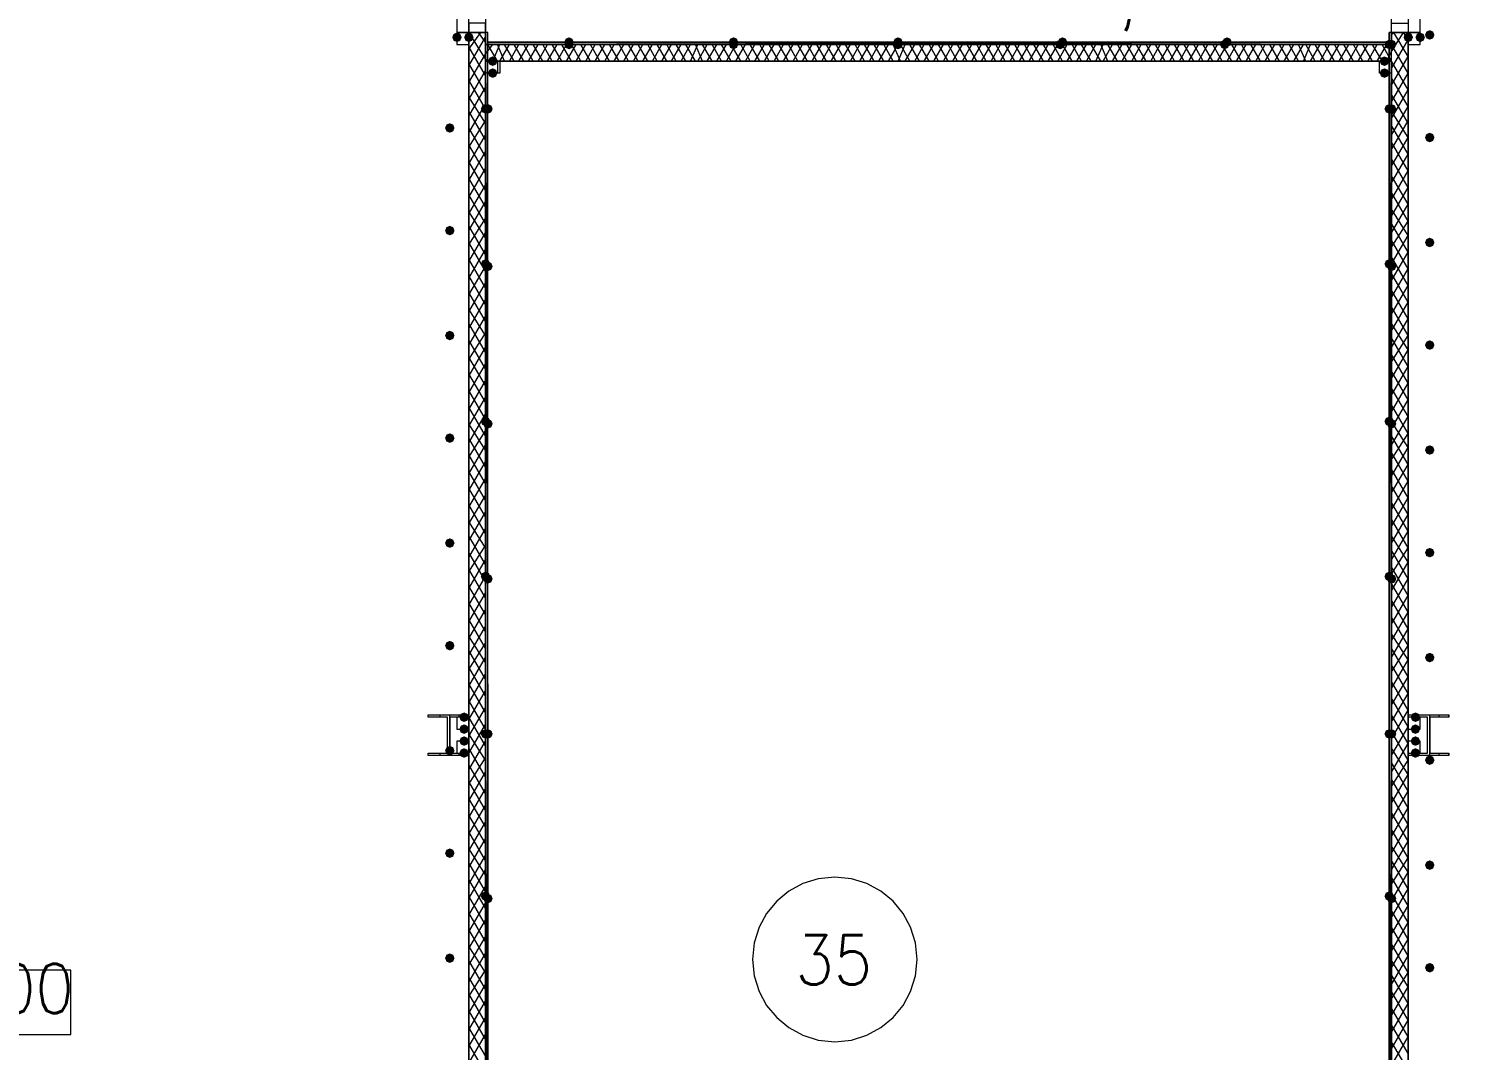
# Model space of a CAD drawing. Header units: millimetres. Extents: x 0 to 420, y 0 to 297.
# Drawn here: x 235.78 to 261.49, y 164.11 to 182.22 of the extents above; entities that cross this region are included whole.
import ezdxf

# ---------------------------------------------------------------- set-up
doc = ezdxf.new("R2010")
doc.units = ezdxf.units.MM
doc.styles.get("Standard").update_dxf_attribs({"font": 'STANDARD'})

msp = doc.modelspace()

# ---------------------------------------------------------------- hatches: boundary and pattern name
for color, points in [(7, [(243.459, 182.075667), (243.434129, 182.015871), (243.374333, 181.991), (243.314538, 182.015871), (243.289667, 182.075667), (243.314537, 182.135462), (243.374333, 182.160333), (243.434129, 182.135463)]), (7, [(243.670667, 182.075667), (243.645796, 182.015871), (243.586, 181.991), (243.526204, 182.015871), (243.501333, 182.075667), (243.526204, 182.135462), (243.586, 182.160333), (243.645796, 182.135463)]), (254, [(245.448667, 181.991), (245.423796, 181.931204), (245.364, 181.906333), (245.304204, 181.931204), (245.279333, 181.991), (245.304204, 182.050796), (245.364, 182.075667), (245.423796, 182.050796)]), (254, [(245.448667, 181.948667), (245.423796, 181.888871), (245.364, 181.864), (245.304204, 181.888871), (245.279333, 181.948667), (245.304204, 182.008462), (245.364, 182.033333), (245.423796, 182.008463)]), (254, [(248.369667, 181.991), (248.344796, 181.931204), (248.285, 181.906333), (248.225204, 181.931204), (248.200333, 181.991), (248.225204, 182.050796), (248.285, 182.075667), (248.344796, 182.050796)]), (254, [(248.369667, 181.948667), (248.344796, 181.888871), (248.285, 181.864), (248.225204, 181.888871), (248.200333, 181.948667), (248.225204, 182.008462), (248.285, 182.033333), (248.344796, 182.008463)]), (254, [(251.290667, 181.991), (251.265796, 181.931204), (251.206, 181.906333), (251.146204, 181.931204), (251.121333, 181.991), (251.146204, 182.050796), (251.206, 182.075667), (251.265796, 182.050796)]), (254, [(251.290667, 181.948667), (251.265796, 181.888871), (251.206, 181.864), (251.146204, 181.888871), (251.121333, 181.948667), (251.146204, 182.008462), (251.206, 182.033333), (251.265796, 182.008463)]), (254, [(254.169333, 181.948667), (254.144463, 181.888871), (254.084667, 181.864), (254.024871, 181.888871), (254, 181.948667), (254.024871, 182.008462), (254.084667, 182.033333), (254.144462, 182.008463)]), (254, [(254.211667, 181.991), (254.186796, 181.931204), (254.127, 181.906333), (254.067204, 181.931204), (254.042333, 181.991), (254.067204, 182.050796), (254.127, 182.075667), (254.186796, 182.050796)]), (254, [(257.090333, 181.948667), (257.065462, 181.888871), (257.005667, 181.864), (256.945871, 181.888871), (256.921, 181.948667), (256.945871, 182.008462), (257.005667, 182.033333), (257.065462, 182.008463)]), (254, [(257.132667, 181.991), (257.107796, 181.931204), (257.048, 181.906333), (256.988204, 181.931204), (256.963333, 181.991), (256.988204, 182.050796), (257.048, 182.075667), (257.107796, 182.050796)]), (254, [(260.011333, 181.948667), (259.986463, 181.888871), (259.926667, 181.864), (259.866871, 181.888871), (259.842, 181.948667), (259.866871, 182.008462), (259.926667, 182.033333), (259.986462, 182.008463)]), (254, [(260.011333, 181.948667), (259.986463, 181.888871), (259.926667, 181.864), (259.866871, 181.888871), (259.842, 181.948667), (259.866871, 182.008462), (259.926667, 182.033333), (259.986462, 182.008463)]), (7, [(260.053667, 181.948667), (260.028796, 181.888871), (259.969, 181.864), (259.909204, 181.888871), (259.884333, 181.948667), (259.909204, 182.008462), (259.969, 182.033333), (260.028796, 182.008463)]), (7, [(260.35, 182.075667), (260.325129, 182.015871), (260.265333, 181.991), (260.205537, 182.015871), (260.180667, 182.075667), (260.205537, 182.135462), (260.265333, 182.160333), (260.325129, 182.135463)]), (7, [(260.561667, 182.075667), (260.536796, 182.015871), (260.477, 181.991), (260.417204, 182.015871), (260.392333, 182.075667), (260.417204, 182.135462), (260.477, 182.160333), (260.536796, 182.135463)]), (7, [(260.731, 182.118), (260.706129, 182.058204), (260.646333, 182.033333), (260.586538, 182.058204), (260.561667, 182.118), (260.586537, 182.177796), (260.646333, 182.202667), (260.706129, 182.177796)]), (7, [(244.094, 181.652333), (244.069129, 181.592537), (244.009333, 181.567667), (243.949538, 181.592537), (243.924667, 181.652333), (243.949537, 181.712129), (244.009333, 181.737), (244.069129, 181.712129)]), (7, [(244.094, 181.440667), (244.069129, 181.380871), (244.009333, 181.356), (243.949538, 181.380871), (243.924667, 181.440667), (243.949537, 181.500462), (244.009333, 181.525333), (244.069129, 181.500463)]), (7, [(259.926667, 181.652333), (259.901796, 181.592537), (259.842, 181.567667), (259.782204, 181.592537), (259.757333, 181.652333), (259.782204, 181.712129), (259.842, 181.737), (259.901796, 181.712129)]), (7, [(259.926667, 181.440667), (259.901796, 181.380871), (259.842, 181.356), (259.782204, 181.380871), (259.757333, 181.440667), (259.782204, 181.500462), (259.842, 181.525333), (259.901796, 181.500463)]), (254, [(243.967, 180.805667), (243.942129, 180.745871), (243.882333, 180.721), (243.822538, 180.745871), (243.797667, 180.805667), (243.822537, 180.865462), (243.882333, 180.890333), (243.942129, 180.865463)]), (254, [(244.009333, 180.805667), (243.984463, 180.745871), (243.924667, 180.721), (243.864871, 180.745871), (243.84, 180.805667), (243.864871, 180.865462), (243.924667, 180.890333), (243.984462, 180.865463)]), (254, [(260.011333, 180.805667), (259.986463, 180.745871), (259.926667, 180.721), (259.866871, 180.745871), (259.842, 180.805667), (259.866871, 180.865462), (259.926667, 180.890333), (259.986462, 180.865463)]), (254, [(260.053667, 180.805667), (260.028796, 180.745871), (259.969, 180.721), (259.909204, 180.745871), (259.884333, 180.805667), (259.909204, 180.865462), (259.969, 180.890333), (260.028796, 180.865463)]), (7, [(243.332, 180.467), (243.307129, 180.407204), (243.247333, 180.382333), (243.187537, 180.407204), (243.162667, 180.467), (243.187537, 180.526796), (243.247333, 180.551667), (243.307129, 180.526796)]), (7, [(260.731, 180.297667), (260.706129, 180.237871), (260.646333, 180.213), (260.586538, 180.237871), (260.561667, 180.297667), (260.586537, 180.357462), (260.646333, 180.382333), (260.706129, 180.357463)]), (7, [(243.332, 178.646667), (243.307129, 178.586871), (243.247333, 178.562), (243.187537, 178.586871), (243.162667, 178.646667), (243.187537, 178.706462), (243.247333, 178.731333), (243.307129, 178.706463)]), (7, [(260.731, 178.435), (260.706129, 178.375204), (260.646333, 178.350333), (260.586538, 178.375204), (260.561667, 178.435), (260.586537, 178.494796), (260.646333, 178.519667), (260.706129, 178.494796)]), (254, [(243.967, 178.054), (243.942129, 177.994204), (243.882333, 177.969333), (243.822538, 177.994204), (243.797667, 178.054), (243.822537, 178.113796), (243.882333, 178.138667), (243.942129, 178.113796)]), (254, [(244.009333, 178.011667), (243.984463, 177.951871), (243.924667, 177.927), (243.864871, 177.951871), (243.84, 178.011667), (243.864871, 178.071462), (243.924667, 178.096333), (243.984462, 178.071463)]), (254, [(260.011333, 178.054), (259.986463, 177.994204), (259.926667, 177.969333), (259.866871, 177.994204), (259.842, 178.054), (259.866871, 178.113796), (259.926667, 178.138667), (259.986462, 178.113796)]), (254, [(260.053667, 178.011667), (260.028796, 177.951871), (259.969, 177.927), (259.909204, 177.951871), (259.884333, 178.011667), (259.909204, 178.071462), (259.969, 178.096333), (260.028796, 178.071463)]), (7, [(243.332, 176.784), (243.307129, 176.724204), (243.247333, 176.699333), (243.187537, 176.724204), (243.162667, 176.784), (243.187537, 176.843796), (243.247333, 176.868667), (243.307129, 176.843796)]), (7, [(260.731, 176.614667), (260.706129, 176.554871), (260.646333, 176.53), (260.586538, 176.554871), (260.561667, 176.614667), (260.586537, 176.674462), (260.646333, 176.699333), (260.706129, 176.674463)]), (254, [(243.967, 175.26), (243.942129, 175.200204), (243.882333, 175.175333), (243.822538, 175.200204), (243.797667, 175.26), (243.822537, 175.319796), (243.882333, 175.344667), (243.942129, 175.319796)]), (254, [(244.009333, 175.217667), (243.984463, 175.157871), (243.924667, 175.133), (243.864871, 175.157871), (243.84, 175.217667), (243.864871, 175.277462), (243.924667, 175.302333), (243.984462, 175.277463)]), (254, [(260.011333, 175.26), (259.986463, 175.200204), (259.926667, 175.175333), (259.866871, 175.200204), (259.842, 175.26), (259.866871, 175.319796), (259.926667, 175.344667), (259.986462, 175.319796)]), (254, [(260.053667, 175.217667), (260.028796, 175.157871), (259.969, 175.133), (259.909204, 175.157871), (259.884333, 175.217667), (259.909204, 175.277462), (259.969, 175.302333), (260.028796, 175.277463)]), (7, [(243.332, 174.963667), (243.307129, 174.903871), (243.247333, 174.879), (243.187537, 174.903871), (243.162667, 174.963667), (243.187537, 175.023462), (243.247333, 175.048333), (243.307129, 175.023463)]), (7, [(260.731, 174.752), (260.706129, 174.692204), (260.646333, 174.667333), (260.586538, 174.692204), (260.561667, 174.752), (260.586537, 174.811796), (260.646333, 174.836667), (260.706129, 174.811796)]), (7, [(243.332, 173.101), (243.307129, 173.041204), (243.247333, 173.016333), (243.187537, 173.041204), (243.162667, 173.101), (243.187537, 173.160796), (243.247333, 173.185667), (243.307129, 173.160796)]), (7, [(260.731, 172.931667), (260.706129, 172.871871), (260.646333, 172.847), (260.586538, 172.871871), (260.561667, 172.931667), (260.586537, 172.991462), (260.646333, 173.016333), (260.706129, 172.991463)]), (254, [(243.967, 172.508333), (243.942129, 172.448537), (243.882333, 172.423667), (243.822538, 172.448537), (243.797667, 172.508333), (243.822537, 172.568129), (243.882333, 172.593), (243.942129, 172.568129)]), (254, [(244.009333, 172.466), (243.984463, 172.406204), (243.924667, 172.381333), (243.864871, 172.406204), (243.84, 172.466), (243.864871, 172.525796), (243.924667, 172.550667), (243.984462, 172.525796)]), (254, [(260.011333, 172.508333), (259.986463, 172.448537), (259.926667, 172.423667), (259.866871, 172.448537), (259.842, 172.508333), (259.866871, 172.568129), (259.926667, 172.593), (259.986462, 172.568129)]), (254, [(260.053667, 172.466), (260.028796, 172.406204), (259.969, 172.381333), (259.909204, 172.406204), (259.884333, 172.466), (259.909204, 172.525796), (259.969, 172.550667), (260.028796, 172.525796)]), (7, [(243.332, 171.280667), (243.307129, 171.220871), (243.247333, 171.196), (243.187537, 171.220871), (243.162667, 171.280667), (243.187537, 171.340462), (243.247333, 171.365333), (243.307129, 171.340463)]), (7, [(260.731, 171.069), (260.706129, 171.009204), (260.646333, 170.984333), (260.586538, 171.009204), (260.561667, 171.069), (260.586537, 171.128796), (260.646333, 171.153667), (260.706129, 171.128796)]), (7, [(243.586, 170.010667), (243.561129, 169.950871), (243.501333, 169.926), (243.441538, 169.950871), (243.416667, 170.010667), (243.441537, 170.070462), (243.501333, 170.095333), (243.561129, 170.070463)]), (7, [(260.477, 170.010667), (260.452129, 169.950871), (260.392333, 169.926), (260.332538, 169.950871), (260.307667, 170.010667), (260.332537, 170.070462), (260.392333, 170.095333), (260.452129, 170.070463)]), (7, [(243.586, 169.799), (243.561129, 169.739204), (243.501333, 169.714333), (243.441538, 169.739204), (243.416667, 169.799), (243.441537, 169.858796), (243.501333, 169.883667), (243.561129, 169.858796)]), (254, [(243.967, 169.714333), (243.942129, 169.654538), (243.882333, 169.629667), (243.822538, 169.654538), (243.797667, 169.714333), (243.822537, 169.774129), (243.882333, 169.799), (243.942129, 169.774129)]), (254, [(244.009333, 169.714333), (243.984463, 169.654538), (243.924667, 169.629667), (243.864871, 169.654538), (243.84, 169.714333), (243.864871, 169.774129), (243.924667, 169.799), (243.984462, 169.774129)]), (254, [(244.009333, 169.714333), (243.984463, 169.654538), (243.924667, 169.629667), (243.864871, 169.654538), (243.84, 169.714333), (243.864871, 169.774129), (243.924667, 169.799), (243.984462, 169.774129)]), (254, [(260.011333, 169.714333), (259.986463, 169.654538), (259.926667, 169.629667), (259.866871, 169.654538), (259.842, 169.714333), (259.866871, 169.774129), (259.926667, 169.799), (259.986462, 169.774129)]), (254, [(260.053667, 169.714333), (260.028796, 169.654538), (259.969, 169.629667), (259.909204, 169.654538), (259.884333, 169.714333), (259.909204, 169.774129), (259.969, 169.799), (260.028796, 169.774129)]), (254, [(260.053667, 169.714333), (260.028796, 169.654538), (259.969, 169.629667), (259.909204, 169.654538), (259.884333, 169.714333), (259.909204, 169.774129), (259.969, 169.799), (260.028796, 169.774129)]), (7, [(260.477, 169.799), (260.452129, 169.739204), (260.392333, 169.714333), (260.332538, 169.739204), (260.307667, 169.799), (260.332537, 169.858796), (260.392333, 169.883667), (260.452129, 169.858796)]), (7, [(243.332, 169.418), (243.307129, 169.358204), (243.247333, 169.333333), (243.187537, 169.358204), (243.162667, 169.418), (243.187537, 169.477796), (243.247333, 169.502667), (243.307129, 169.477796)]), (7, [(243.586, 169.587333), (243.561129, 169.527537), (243.501333, 169.502667), (243.441538, 169.527537), (243.416667, 169.587333), (243.441537, 169.647129), (243.501333, 169.672), (243.561129, 169.647129)]), (7, [(243.586, 169.375667), (243.561129, 169.315871), (243.501333, 169.291), (243.441538, 169.315871), (243.416667, 169.375667), (243.441537, 169.435462), (243.501333, 169.460333), (243.561129, 169.435463)]), (7, [(260.477, 169.587333), (260.452129, 169.527537), (260.392333, 169.502667), (260.332538, 169.527537), (260.307667, 169.587333), (260.332537, 169.647129), (260.392333, 169.672), (260.452129, 169.647129)]), (7, [(260.477, 169.375667), (260.452129, 169.315871), (260.392333, 169.291), (260.332538, 169.315871), (260.307667, 169.375667), (260.332537, 169.435462), (260.392333, 169.460333), (260.452129, 169.435463)]), (7, [(260.731, 169.248667), (260.706129, 169.188871), (260.646333, 169.164), (260.586538, 169.188871), (260.561667, 169.248667), (260.586537, 169.308462), (260.646333, 169.333333), (260.706129, 169.308463)]), (7, [(243.332, 167.597667), (243.307129, 167.537871), (243.247333, 167.513), (243.187537, 167.537871), (243.162667, 167.597667), (243.187537, 167.657462), (243.247333, 167.682333), (243.307129, 167.657463)]), (7, [(260.731, 167.386), (260.706129, 167.326204), (260.646333, 167.301333), (260.586538, 167.326204), (260.561667, 167.386), (260.586537, 167.445796), (260.646333, 167.470667), (260.706129, 167.445796)]), (254, [(243.967, 166.835667), (243.942129, 166.775871), (243.882333, 166.751), (243.822538, 166.775871), (243.797667, 166.835667), (243.822537, 166.895462), (243.882333, 166.920333), (243.942129, 166.895463)]), (254, [(244.009333, 166.793333), (243.984463, 166.733537), (243.924667, 166.708667), (243.864871, 166.733537), (243.84, 166.793333), (243.864871, 166.853129), (243.924667, 166.878), (243.984462, 166.853129)]), (254, [(260.011333, 166.835667), (259.986463, 166.775871), (259.926667, 166.751), (259.866871, 166.775871), (259.842, 166.835667), (259.866871, 166.895462), (259.926667, 166.920333), (259.986462, 166.895463)]), (254, [(260.053667, 166.793333), (260.028796, 166.733537), (259.969, 166.708667), (259.909204, 166.733537), (259.884333, 166.793333), (259.909204, 166.853129), (259.969, 166.878), (260.028796, 166.853129)]), (7, [(243.332, 165.735), (243.307129, 165.675204), (243.247333, 165.650333), (243.187537, 165.675204), (243.162667, 165.735), (243.187537, 165.794796), (243.247333, 165.819667), (243.307129, 165.794796)]), (7, [(260.731, 165.565667), (260.706129, 165.505871), (260.646333, 165.481), (260.586538, 165.505871), (260.561667, 165.565667), (260.586537, 165.625462), (260.646333, 165.650333), (260.706129, 165.625463)])]:
    msp.add_hatch(color=color).paths.add_polyline_path(points, flags=0)
h = msp.add_hatch(color=7)
h.paths.add_polyline_path([(243.924667, 182.160333), (243.882333, 182.160333), (243.924667, 169.714333)], flags=0)
h.paths.add_polyline_path([(243.882333, 182.160333), (243.924667, 169.714333), (243.882333, 169.714333)], flags=0)
h = msp.add_hatch(color=7)
h.paths.add_polyline_path([(259.969, 182.160333), (259.926667, 182.160333), (259.969, 169.714333)], flags=0)
h.paths.add_polyline_path([(259.926667, 182.160333), (259.969, 169.714333), (259.926667, 169.714333)], flags=0)
h = msp.add_hatch(color=7)
h.paths.add_polyline_path([(259.926667, 181.991), (243.924667, 181.991), (259.926667, 181.948667)], flags=0)
h.paths.add_polyline_path([(243.924667, 181.991), (259.926667, 181.948667), (243.924667, 181.948667)], flags=0)
h = msp.add_hatch(color=7)
h.paths.add_polyline_path([(243.924667, 169.714333), (243.882333, 169.714333), (243.924667, 158.115)], flags=0)
h.paths.add_polyline_path([(243.882333, 169.714333), (243.924667, 158.115), (243.882333, 158.115)], flags=0)
h = msp.add_hatch(color=7)
h.paths.add_polyline_path([(259.969, 169.714333), (259.926667, 169.714333), (259.969, 158.115)], flags=0)
h.paths.add_polyline_path([(259.926667, 169.714333), (259.969, 158.115), (259.926667, 158.115)], flags=0)

# ---------------------------------------------------------------- linework, layer by layer
at = {"color": 8, "lineweight": 0}
for points in [[(239.268, 203.835), (239.268, 187.748333), (243.882333, 187.748333), (243.882333, 181.948667), (259.969, 181.948667), (259.969, 191.219667), (243.586, 191.219667), (243.586, 203.835)], [(122.131667, 187.452), (122.131667, 140.377333), (243.586, 140.377333), (243.586, 187.452)], [(381.719667, 140.377333), (381.719667, 187.452), (260.265333, 187.452), (260.265333, 140.377333)]]:
    msp.add_lwpolyline(points, close=True, dxfattribs=at)
at = {"color": 7, "lineweight": 0}
for points in [[(243.374333, 184.446333), (243.374333, 182.160333), (243.501333, 182.160333)], [(243.501333, 182.160333), (243.586, 182.160333), (243.586, 184.446333)], [(260.265333, 184.446333), (260.265333, 182.160333), (260.392333, 182.160333)], [(260.392333, 182.160333), (260.477, 182.160333), (260.477, 184.446333)], [(243.586, 182.160333), (243.628333, 182.160333)], [(243.586, 181.864), (243.797667, 182.160333)], [(243.882333, 181.694667), (243.586, 182.160333)], [(243.882333, 182.160333), (243.586, 182.160333)], [(243.586, 182.160333), (243.586, 145.626667)], [(243.586, 181.567667), (243.882333, 182.075667)], [(243.882333, 181.991), (243.755333, 182.160333)], [(243.882333, 182.160333), (243.882333, 169.714333), (243.882333, 182.160333), (243.924667, 169.714333)], [(243.882333, 181.948667), (243.882333, 182.160333)], [(259.926667, 169.714333), (259.926667, 182.160333), (259.969, 169.714333), (259.969, 182.160333)], [(259.969, 182.118), (260.011333, 182.160333)], [(259.969, 181.821667), (260.180667, 182.160333)], [(259.969, 182.160333), (260.265333, 182.160333)], [(259.969, 182.160333), (259.969, 181.948667)], [(259.969, 181.525333), (260.265333, 182.033333)], [(260.265333, 181.737), (260.011333, 182.160333)], [(260.265333, 182.033333), (260.180667, 182.160333)], [(260.265333, 145.626667), (260.265333, 182.160333)], [(243.882333, 181.398333), (243.586, 181.906333)], [(243.586, 181.271333), (243.882333, 181.779333)], [(243.882333, 181.779333), (244.009333, 181.948667)], [(259.969, 181.948667), (243.882333, 181.948667)], [(243.924667, 181.948667), (259.926667, 181.948667), (243.924667, 181.948667), (259.926667, 181.991)], [(244.094, 181.652333), (243.924667, 181.948667)], [(244.009333, 181.652333), (244.136333, 181.948667)], [(244.221, 181.652333), (244.094, 181.948667)], [(244.136333, 181.652333), (244.305667, 181.948667)], [(244.390333, 181.652333), (244.221, 181.948667)], [(244.305667, 181.652333), (244.475, 181.948667)], [(244.559667, 181.652333), (244.390333, 181.948667)], [(244.475, 181.652333), (244.644333, 181.948667)], [(244.729, 181.652333), (244.559667, 181.948667)], [(244.644333, 181.652333), (244.813667, 181.948667)], [(244.898333, 181.652333), (244.729, 181.948667)], [(244.813667, 181.652333), (244.983, 181.948667)], [(245.067667, 181.652333), (244.898333, 181.948667)], [(244.983, 181.652333), (245.152333, 181.948667)], [(245.237, 181.652333), (245.067667, 181.948667)], [(245.152333, 181.652333), (245.321667, 181.948667)], [(245.406333, 181.652333), (245.237, 181.948667)], [(245.321667, 181.652333), (245.491, 181.948667)], [(245.575667, 181.652333), (245.406333, 181.948667)], [(245.491, 181.652333), (245.660333, 181.948667)], [(245.745, 181.652333), (245.575667, 181.948667)], [(245.660333, 181.652333), (245.829667, 181.948667)], [(245.914333, 181.652333), (245.745, 181.948667)], [(245.829667, 181.652333), (245.999, 181.948667)], [(246.083667, 181.652333), (245.914333, 181.948667)], [(245.999, 181.652333), (246.168333, 181.948667)], [(246.253, 181.652333), (246.083667, 181.948667)], [(246.168333, 181.652333), (246.337667, 181.948667)], [(246.422333, 181.652333), (246.253, 181.948667)], [(246.337667, 181.652333), (246.507, 181.948667)], [(246.591667, 181.652333), (246.422333, 181.948667)], [(246.507, 181.652333), (246.676333, 181.948667)], [(246.761, 181.652333), (246.591667, 181.948667)], [(246.676333, 181.652333), (246.845667, 181.948667)], [(246.930333, 181.652333), (246.761, 181.948667)], [(246.845667, 181.652333), (247.015, 181.948667)], [(247.099667, 181.652333), (246.930333, 181.948667)], [(247.015, 181.652333), (247.184333, 181.948667)], [(247.269, 181.652333), (247.099667, 181.948667)], [(247.184333, 181.652333), (247.353667, 181.948667)], [(247.438333, 181.652333), (247.269, 181.948667)], [(247.353667, 181.652333), (247.523, 181.948667)], [(247.607667, 181.652333), (247.438333, 181.948667)], [(247.523, 181.652333), (247.65, 181.948667)], [(247.734667, 181.652333), (247.607667, 181.948667)], [(247.65, 181.652333), (247.819333, 181.948667)], [(247.904, 181.652333), (247.734667, 181.948667)], [(247.819333, 181.652333), (247.988667, 181.948667)], [(248.073333, 181.652333), (247.904, 181.948667)], [(247.988667, 181.652333), (248.158, 181.948667)], [(248.242667, 181.652333), (248.073333, 181.948667)], [(248.158, 181.652333), (248.327333, 181.948667)], [(248.412, 181.652333), (248.242667, 181.948667)], [(248.327333, 181.652333), (248.496667, 181.948667)], [(248.581333, 181.652333), (248.412, 181.948667)], [(248.496667, 181.652333), (248.666, 181.948667)], [(248.750667, 181.652333), (248.581333, 181.948667)], [(248.666, 181.652333), (248.835333, 181.948667)], [(248.92, 181.652333), (248.750667, 181.948667)], [(248.835333, 181.652333), (249.004667, 181.948667)], [(249.089333, 181.652333), (248.92, 181.948667)], [(249.004667, 181.652333), (249.174, 181.948667)], [(249.258667, 181.652333), (249.089333, 181.948667)], [(249.174, 181.652333), (249.343333, 181.948667)], [(249.428, 181.652333), (249.258667, 181.948667)], [(249.343333, 181.652333), (249.512667, 181.948667)], [(249.597333, 181.652333), (249.428, 181.948667)], [(249.512667, 181.652333), (249.682, 181.948667)], [(249.766667, 181.652333), (249.597333, 181.948667)], [(249.682, 181.652333), (249.851333, 181.948667)], [(249.936, 181.652333), (249.766667, 181.948667)], [(249.851333, 181.652333), (250.020667, 181.948667)], [(250.105333, 181.652333), (249.936, 181.948667)], [(250.020667, 181.652333), (250.19, 181.948667)], [(250.274667, 181.652333), (250.105333, 181.948667)], [(250.19, 181.652333), (250.359333, 181.948667)], [(250.444, 181.652333), (250.274667, 181.948667)], [(250.359333, 181.652333), (250.528667, 181.948667)], [(250.613333, 181.652333), (250.444, 181.948667)], [(250.528667, 181.652333), (250.698, 181.948667)], [(250.782667, 181.652333), (250.613333, 181.948667)], [(250.698, 181.652333), (250.867333, 181.948667)], [(250.952, 181.652333), (250.782667, 181.948667)], [(250.867333, 181.652333), (251.036667, 181.948667)], [(251.121333, 181.652333), (250.952, 181.948667)], [(251.036667, 181.652333), (251.206, 181.948667)], [(251.248333, 181.652333), (251.121333, 181.948667)], [(251.206, 181.652333), (251.333, 181.948667)], [(251.417667, 181.652333), (251.248333, 181.948667)], [(251.333, 181.652333), (251.502333, 181.948667)], [(251.587, 181.652333), (251.417667, 181.948667)], [(251.502333, 181.652333), (251.671667, 181.948667)], [(251.756333, 181.652333), (251.587, 181.948667)], [(251.671667, 181.652333), (251.841, 181.948667)], [(251.925667, 181.652333), (251.756333, 181.948667)], [(251.841, 181.652333), (252.010333, 181.948667)], [(252.095, 181.652333), (251.925667, 181.948667)], [(252.010333, 181.652333), (252.179667, 181.948667)], [(252.264333, 181.652333), (252.095, 181.948667)], [(252.179667, 181.652333), (252.349, 181.948667)], [(252.433667, 181.652333), (252.264333, 181.948667)], [(252.349, 181.652333), (252.518333, 181.948667)], [(252.603, 181.652333), (252.433667, 181.948667)], [(252.518333, 181.652333), (252.687667, 181.948667)], [(252.772333, 181.652333), (252.603, 181.948667)], [(252.687667, 181.652333), (252.857, 181.948667)], [(252.941667, 181.652333), (252.772333, 181.948667)], [(252.857, 181.652333), (253.026333, 181.948667)], [(253.111, 181.652333), (252.941667, 181.948667)], [(253.026333, 181.652333), (253.195667, 181.948667)], [(253.280333, 181.652333), (253.111, 181.948667)], [(253.195667, 181.652333), (253.365, 181.948667)], [(253.449667, 181.652333), (253.280333, 181.948667)], [(253.365, 181.652333), (253.534333, 181.948667)], [(253.619, 181.652333), (253.449667, 181.948667)], [(253.534333, 181.652333), (253.703667, 181.948667)], [(253.788333, 181.652333), (253.619, 181.948667)], [(253.703667, 181.652333), (253.873, 181.948667)], [(253.957667, 181.652333), (253.788333, 181.948667)], [(253.873, 181.652333), (254.042333, 181.948667)], [(254.127, 181.652333), (253.957667, 181.948667)], [(254.042333, 181.652333), (254.211667, 181.948667)], [(254.296333, 181.652333), (254.127, 181.948667)], [(254.211667, 181.652333), (254.381, 181.948667)], [(254.465667, 181.652333), (254.296333, 181.948667)], [(254.381, 181.652333), (254.550333, 181.948667)], [(254.635, 181.652333), (254.465667, 181.948667)], [(254.550333, 181.652333), (254.719667, 181.948667)], [(254.804333, 181.652333), (254.635, 181.948667)], [(254.719667, 181.652333), (254.846667, 181.948667)], [(254.931333, 181.652333), (254.804333, 181.948667)], [(254.846667, 181.652333), (255.016, 181.948667)], [(255.100667, 181.652333), (254.931333, 181.948667)], [(255.016, 181.652333), (255.185333, 181.948667)], [(255.27, 181.652333), (255.100667, 181.948667)], [(255.185333, 181.652333), (255.354667, 181.948667)], [(255.439333, 181.652333), (255.27, 181.948667)], [(255.354667, 181.652333), (255.524, 181.948667)], [(255.608667, 181.652333), (255.439333, 181.948667)], [(255.524, 181.652333), (255.693333, 181.948667)], [(255.778, 181.652333), (255.608667, 181.948667)], [(255.693333, 181.652333), (255.862667, 181.948667)], [(255.947333, 181.652333), (255.778, 181.948667)], [(255.862667, 181.652333), (256.032, 181.948667)], [(256.116667, 181.652333), (255.947333, 181.948667)], [(256.032, 181.652333), (256.201333, 181.948667)], [(256.286, 181.652333), (256.116667, 181.948667)], [(256.201333, 181.652333), (256.370667, 181.948667)], [(256.455333, 181.652333), (256.286, 181.948667)], [(256.370667, 181.652333), (256.54, 181.948667)], [(256.624667, 181.652333), (256.455333, 181.948667)], [(256.54, 181.652333), (256.709333, 181.948667)], [(256.794, 181.652333), (256.624667, 181.948667)], [(256.709333, 181.652333), (256.878667, 181.948667)], [(256.963333, 181.652333), (256.794, 181.948667)], [(256.878667, 181.652333), (257.048, 181.948667)], [(257.132667, 181.652333), (256.963333, 181.948667)], [(257.048, 181.652333), (257.217333, 181.948667)], [(257.302, 181.652333), (257.132667, 181.948667)], [(257.217333, 181.652333), (257.386667, 181.948667)], [(257.471333, 181.652333), (257.302, 181.948667)], [(257.386667, 181.652333), (257.556, 181.948667)], [(257.640667, 181.652333), (257.471333, 181.948667)], [(257.556, 181.652333), (257.725333, 181.948667)], [(257.81, 181.652333), (257.640667, 181.948667)], [(257.725333, 181.652333), (257.894667, 181.948667)], [(257.979333, 181.652333), (257.81, 181.948667)], [(257.894667, 181.652333), (258.064, 181.948667)], [(258.148667, 181.652333), (257.979333, 181.948667)], [(258.064, 181.652333), (258.233333, 181.948667)], [(258.318, 181.652333), (258.148667, 181.948667)], [(258.233333, 181.652333), (258.402667, 181.948667)], [(258.445, 181.652333), (258.318, 181.948667)], [(258.402667, 181.652333), (258.529667, 181.948667)], [(258.614333, 181.652333), (258.445, 181.948667)], [(258.529667, 181.652333), (258.699, 181.948667)], [(258.783667, 181.652333), (258.614333, 181.948667)], [(258.699, 181.652333), (258.868333, 181.948667)], [(258.953, 181.652333), (258.783667, 181.948667)], [(258.868333, 181.652333), (259.037667, 181.948667)], [(259.122333, 181.652333), (258.953, 181.948667)], [(259.037667, 181.652333), (259.207, 181.948667)], [(259.291667, 181.652333), (259.122333, 181.948667)], [(259.207, 181.652333), (259.376333, 181.948667)], [(259.461, 181.652333), (259.291667, 181.948667)], [(259.376333, 181.652333), (259.545667, 181.948667)], [(259.630333, 181.652333), (259.461, 181.948667)], [(259.545667, 181.652333), (259.715, 181.948667)], [(259.799667, 181.652333), (259.630333, 181.948667)], [(259.715, 181.652333), (259.884333, 181.948667)], [(259.969, 181.652333), (259.799667, 181.948667)], [(259.884333, 181.652333), (259.969, 181.821667)], [(260.265333, 181.440667), (259.969, 181.948667)], [(243.882333, 181.102), (243.586, 181.61)], [(243.924667, 181.652333), (243.882333, 181.694667)], [(243.882333, 146.134667), (243.882333, 181.652333)], [(243.882333, 181.652333), (259.969, 181.652333)], [(259.969, 181.229), (260.265333, 181.737)], [(260.265333, 181.144333), (259.969, 181.652333)], [(259.969, 181.652333), (259.969, 146.134667)], [(243.586, 180.975), (243.882333, 181.483)], [(243.882333, 180.805667), (243.586, 181.313667)], [(259.969, 180.932667), (260.265333, 181.440667)], [(260.265333, 180.848), (259.969, 181.356)], [(243.586, 180.678667), (243.882333, 181.186667)], [(243.882333, 180.551667), (243.586, 181.017333)], [(259.969, 180.636333), (260.265333, 181.144333)], [(260.265333, 180.551667), (259.969, 181.059667)], [(243.586, 180.382333), (243.882333, 180.890333)], [(243.882333, 180.255333), (243.586, 180.763333)], [(259.969, 180.34), (260.265333, 180.848)], [(260.265333, 180.297667), (259.969, 180.763333)], [(243.586, 180.128333), (243.882333, 180.594)], [(259.969, 180.086), (260.265333, 180.594)], [(260.265333, 180.001333), (259.969, 180.509333)], [(243.882333, 179.959), (243.586, 180.467)], [(243.586, 179.832), (243.882333, 180.34)], [(259.969, 179.789667), (260.265333, 180.297667)], [(243.882333, 179.662667), (243.586, 180.170667)], [(243.586, 179.535667), (243.882333, 180.043667)], [(260.265333, 179.705), (259.969, 180.213)], [(259.969, 179.493333), (260.265333, 180.001333)], [(243.882333, 179.366333), (243.586, 179.874333)], [(243.586, 179.239333), (243.882333, 179.747333)], [(260.265333, 179.408667), (259.969, 179.916667)], [(243.882333, 179.07), (243.586, 179.578)], [(259.969, 179.197), (260.265333, 179.705)], [(260.265333, 179.112333), (259.969, 179.620333)], [(243.586, 178.943), (243.882333, 179.451)], [(243.882333, 178.773667), (243.586, 179.281667)], [(259.969, 178.900667), (260.265333, 179.408667)], [(260.265333, 178.816), (259.969, 179.324)], [(243.586, 178.646667), (243.882333, 179.154667)], [(243.882333, 178.519667), (243.586, 178.985333)], [(259.969, 178.604333), (260.265333, 179.112333)], [(260.265333, 178.562), (259.969, 179.027667)], [(243.586, 178.392667), (243.882333, 178.858333)], [(243.882333, 178.223333), (243.586, 178.731333)], [(259.969, 178.350333), (260.265333, 178.816)], [(260.265333, 178.265667), (259.969, 178.773667)], [(243.586, 178.096333), (243.882333, 178.604333)], [(243.882333, 177.927), (243.586, 178.435)], [(259.969, 178.054), (260.265333, 178.562)], [(260.265333, 177.969333), (259.969, 178.477333)], [(243.586, 177.8), (243.882333, 178.308)], [(259.969, 177.757667), (260.265333, 178.265667)], [(260.265333, 177.673), (259.969, 178.181)], [(243.882333, 177.630667), (243.586, 178.138667)], [(243.586, 177.503667), (243.882333, 178.011667)], [(259.969, 177.461333), (260.265333, 177.969333)], [(243.882333, 177.334333), (243.586, 177.842333)], [(243.586, 177.207333), (243.882333, 177.715333)], [(260.265333, 177.376667), (259.969, 177.884667)], [(259.969, 177.165), (260.265333, 177.673)], [(243.882333, 177.038), (243.586, 177.546)], [(243.586, 176.911), (243.882333, 177.419)], [(260.265333, 177.080333), (259.969, 177.588333)], [(243.882333, 176.784), (243.586, 177.249667)], [(259.969, 176.868667), (260.265333, 177.376667)], [(260.265333, 176.784), (259.969, 177.292)], [(243.586, 176.614667), (243.882333, 177.122667)], [(243.882333, 176.487667), (243.586, 176.995667)], [(259.969, 176.572333), (260.265333, 177.080333)], [(260.265333, 176.53), (259.969, 176.995667)], [(243.586, 176.360667), (243.882333, 176.826333)], [(243.882333, 176.191333), (243.586, 176.699333)], [(259.969, 176.318333), (260.265333, 176.784)], [(260.265333, 176.233667), (259.969, 176.741667)], [(243.586, 176.064333), (243.882333, 176.572333)], [(243.882333, 175.895), (243.586, 176.403)], [(259.969, 176.022), (260.265333, 176.53)], [(260.265333, 175.937333), (259.969, 176.445333)], [(243.586, 175.768), (243.882333, 176.276)], [(259.969, 175.725667), (260.265333, 176.233667)], [(260.265333, 175.641), (259.969, 176.149)], [(243.882333, 175.598667), (243.586, 176.106667)], [(243.586, 175.471667), (243.882333, 175.979667)], [(259.969, 175.429333), (260.265333, 175.937333)], [(243.882333, 175.302333), (243.586, 175.810333)], [(243.586, 175.175333), (243.882333, 175.683333)], [(260.265333, 175.344667), (259.969, 175.852667)], [(259.969, 175.133), (260.265333, 175.641)], [(243.882333, 175.006), (243.586, 175.514)], [(243.586, 174.879), (243.882333, 175.387)], [(260.265333, 175.048333), (259.969, 175.556333)], [(243.882333, 174.752), (243.586, 175.217667)], [(243.586, 174.625), (243.882333, 175.090667)], [(259.969, 174.836667), (260.265333, 175.344667)], [(260.265333, 174.794333), (259.969, 175.26)], [(243.882333, 174.455667), (243.586, 174.963667)], [(243.586, 174.328667), (243.882333, 174.836667)], [(259.969, 174.582667), (260.265333, 175.048333)], [(260.265333, 174.498), (259.969, 175.006)], [(243.882333, 174.159333), (243.586, 174.667333)], [(259.969, 174.286333), (260.265333, 174.794333)], [(260.265333, 174.201667), (259.969, 174.709667)], [(243.586, 174.032333), (243.882333, 174.540333)], [(243.882333, 173.863), (243.586, 174.371)], [(259.969, 173.99), (260.265333, 174.498)], [(260.265333, 173.905333), (259.969, 174.413333)], [(243.586, 173.736), (243.882333, 174.244)], [(243.882333, 173.566667), (243.586, 174.074667)], [(259.969, 173.693667), (260.265333, 174.201667)], [(260.265333, 173.609), (259.969, 174.117)], [(243.586, 173.439667), (243.882333, 173.947667)], [(259.969, 173.397333), (260.265333, 173.905333)], [(260.265333, 173.312667), (259.969, 173.820667)], [(243.882333, 173.270333), (243.586, 173.778333)], [(243.586, 173.143333), (243.882333, 173.651333)], [(259.969, 173.101), (260.265333, 173.609)], [(243.882333, 173.016333), (243.586, 173.482)], [(243.586, 172.847), (243.882333, 173.355)], [(260.265333, 173.016333), (259.969, 173.524333)], [(259.969, 172.804667), (260.265333, 173.312667)], [(243.882333, 172.72), (243.586, 173.228)], [(243.586, 172.593), (243.882333, 173.058667)], [(260.265333, 172.762333), (259.969, 173.228)], [(243.882333, 172.423667), (243.586, 172.931667)], [(243.586, 172.296667), (243.882333, 172.804667)], [(259.969, 172.550667), (260.265333, 173.016333)], [(260.265333, 172.466), (259.969, 172.974)], [(243.882333, 172.127333), (243.586, 172.635333)], [(259.969, 172.254333), (260.265333, 172.762333)], [(260.265333, 172.169667), (259.969, 172.677667)], [(243.586, 172.000333), (243.882333, 172.508333)], [(243.882333, 171.831), (243.586, 172.339)], [(259.969, 171.958), (260.265333, 172.466)], [(260.265333, 171.873333), (259.969, 172.381333)], [(243.586, 171.704), (243.882333, 172.212)], [(243.882333, 171.534667), (243.586, 172.042667)], [(259.969, 171.661667), (260.265333, 172.169667)], [(260.265333, 171.577), (259.969, 172.085)], [(243.586, 171.407667), (243.882333, 171.915667)], [(259.969, 171.365333), (260.265333, 171.873333)], [(260.265333, 171.280667), (259.969, 171.788667)], [(243.882333, 171.238333), (243.586, 171.746333)], [(243.586, 171.111333), (243.882333, 171.619333)], [(259.969, 171.069), (260.265333, 171.577)], [(260.265333, 171.026667), (259.969, 171.492333)], [(243.882333, 170.984333), (243.586, 171.45)], [(243.586, 170.857333), (243.882333, 171.323)], [(259.969, 170.815), (260.265333, 171.280667)], [(260.265333, 170.730333), (259.969, 171.238333)], [(243.882333, 170.688), (243.586, 171.196)], [(243.586, 170.561), (243.882333, 171.069)], [(259.969, 170.518667), (260.265333, 171.026667)], [(243.882333, 170.391667), (243.586, 170.899667)], [(243.586, 170.264667), (243.882333, 170.772667)], [(260.265333, 170.434), (259.969, 170.942)], [(259.969, 170.222333), (260.265333, 170.730333)], [(243.882333, 170.095333), (243.586, 170.603333)], [(243.586, 169.968333), (243.882333, 170.476333)], [(260.265333, 170.137667), (259.969, 170.645667)], [(243.882333, 169.799), (243.586, 170.307)], [(259.969, 169.926), (260.265333, 170.434)], [(260.265333, 169.841333), (259.969, 170.349333)], [(242.866333, 170.010667), (242.866333, 170.053)], [(243.078, 170.010667), (243.078, 170.053)], [(243.247333, 169.333333), (243.247333, 170.053)], [(243.416667, 170.010667), (243.416667, 170.053)], [(243.586, 169.672), (243.882333, 170.18)], [(243.586, 170.010667), (243.586, 170.053)], [(243.882333, 169.502667), (243.586, 170.010667)], [(259.969, 169.629667), (260.265333, 170.137667)], [(260.265333, 169.545), (259.969, 170.053)], [(260.265333, 170.010667), (260.265333, 170.053)], [(260.434667, 170.010667), (260.434667, 170.053)], [(260.646333, 169.333333), (260.646333, 170.053)], [(260.815667, 170.010667), (260.815667, 170.053)], [(260.985, 170.010667), (260.985, 170.053)], [(243.586, 169.375667), (243.882333, 169.883667)], [(243.882333, 169.248667), (243.586, 169.714333)], [(243.924667, 169.714333), (243.924667, 158.115), (243.882333, 169.714333), (243.882333, 158.115)], [(259.969, 158.115), (259.969, 169.714333), (259.969, 158.115), (259.926667, 169.714333)], [(259.969, 169.333333), (260.265333, 169.841333)], [(260.265333, 169.248667), (259.969, 169.756667)], [(243.586, 169.079333), (243.882333, 169.587333)], [(243.882333, 168.952333), (243.586, 169.460333)], [(259.969, 169.037), (260.265333, 169.545)], [(260.265333, 168.994667), (259.969, 169.460333)], [(242.866333, 169.333333), (242.866333, 169.375667)], [(243.078, 169.333333), (243.078, 169.375667)], [(243.416667, 169.333333), (243.416667, 169.375667)], [(243.586, 169.333333), (243.586, 169.375667)], [(243.586, 168.825333), (243.882333, 169.291)], [(259.969, 168.783), (260.265333, 169.248667)], [(260.265333, 168.698333), (259.969, 169.206333)], [(260.265333, 169.333333), (260.265333, 169.375667)], [(260.434667, 169.333333), (260.434667, 169.375667)], [(260.815667, 169.333333), (260.815667, 169.375667)], [(260.985, 169.333333), (260.985, 169.375667)], [(243.882333, 168.656), (243.586, 169.164)], [(243.586, 168.529), (243.882333, 169.037)], [(259.969, 168.486667), (260.265333, 168.994667)], [(243.882333, 168.359667), (243.586, 168.867667)], [(243.586, 168.232667), (243.882333, 168.740667)], [(260.265333, 168.402), (259.969, 168.91)], [(259.969, 168.190333), (260.265333, 168.698333)], [(243.882333, 168.063333), (243.586, 168.571333)], [(243.586, 167.936333), (243.882333, 168.444333)], [(260.265333, 168.105667), (259.969, 168.613667)], [(243.882333, 167.767), (243.586, 168.275)], [(259.969, 167.894), (260.265333, 168.402)], [(260.265333, 167.809333), (259.969, 168.317333)], [(243.586, 167.64), (243.882333, 168.148)], [(243.882333, 167.470667), (243.586, 167.978667)], [(259.969, 167.597667), (260.265333, 168.105667)], [(260.265333, 167.513), (259.969, 168.021)], [(243.586, 167.343667), (243.882333, 167.851667)], [(243.882333, 167.216667), (243.586, 167.682333)], [(259.969, 167.301333), (260.265333, 167.809333)], [(260.265333, 167.259), (259.969, 167.724667)], [(243.586, 167.047333), (243.882333, 167.555333)], [(243.882333, 166.920333), (243.586, 167.428333)], [(259.969, 167.047333), (260.265333, 167.513)], [(260.265333, 166.962667), (259.969, 167.470667)], [(243.586, 166.793333), (243.882333, 167.301333)], [(243.882333, 166.624), (243.586, 167.132)], [(251.544667, 165.713833), (251.514995, 166.008177), (251.429894, 166.282329), (251.295238, 166.530416), (251.116899, 166.746566), (250.900749, 166.924905), (250.652662, 167.059561), (250.37851, 167.144661), (250.084167, 167.174333), (249.789823, 167.144661), (249.515671, 167.059561), (249.267584, 166.924905), (249.051434, 166.746566), (248.873095, 166.530416), (248.738439, 166.282329), (248.653339, 166.008177), (248.623667, 165.713833)], [(259.969, 166.751), (260.265333, 167.259)], [(260.265333, 166.666333), (259.969, 167.174333)], [(243.586, 166.497), (243.882333, 167.005)], [(259.969, 166.454667), (260.265333, 166.962667)], [(260.265333, 166.37), (259.969, 166.878)], [(243.882333, 166.327667), (243.586, 166.835667)], [(243.586, 166.200667), (243.882333, 166.708667)], [(259.969, 166.158333), (260.265333, 166.666333)], [(243.882333, 166.031333), (243.586, 166.539333)], [(243.586, 165.904333), (243.882333, 166.412333)], [(260.265333, 166.073667), (259.969, 166.581667)], [(259.969, 165.862), (260.265333, 166.37)], [(243.882333, 165.735), (243.586, 166.243)], [(243.586, 165.608), (243.882333, 166.116)], [(260.265333, 165.777333), (259.969, 166.285333)], [(243.882333, 165.481), (243.586, 165.946667)], [(259.969, 165.565667), (260.265333, 166.073667)], [(260.265333, 165.481), (259.969, 165.989)], [(243.586, 165.311667), (243.882333, 165.819667)], [(243.882333, 165.184667), (243.586, 165.692667)], [(248.623667, 165.713833), (248.653339, 165.41949), (248.738439, 165.145338), (248.873095, 164.897251), (249.051434, 164.681101), (249.267584, 164.502762), (249.515671, 164.368106), (249.789823, 164.283005), (250.084167, 164.253333), (250.37851, 164.283005), (250.652662, 164.368106), (250.900749, 164.502762), (251.116899, 164.681101), (251.295238, 164.897251), (251.429894, 165.145338), (251.514995, 165.41949), (251.544667, 165.713833)], [(259.969, 165.269333), (260.265333, 165.777333)], [(260.265333, 165.227), (259.969, 165.692667)], [(243.586, 165.057667), (243.882333, 165.523333)], [(243.882333, 164.888333), (243.586, 165.396333)], [(259.969, 165.015333), (260.265333, 165.481)], [(260.265333, 164.930667), (259.969, 165.438667)], [(243.586, 164.761333), (243.882333, 165.269333)], [(243.882333, 164.592), (243.586, 165.1)], [(259.969, 164.719), (260.265333, 165.227)], [(260.265333, 164.634333), (259.969, 165.142333)], [(243.586, 164.465), (243.882333, 164.973)], [(259.969, 164.422667), (260.265333, 164.930667)], [(260.265333, 164.338), (259.969, 164.846)], [(243.882333, 164.295667), (243.586, 164.803667)], [(243.586, 164.168667), (243.882333, 164.676667)], [(259.969, 164.126333), (260.265333, 164.634333)], [(260.265333, 164.041667), (259.969, 164.549667)], [(243.882333, 163.999333), (243.586, 164.507333)], [(243.586, 163.872333), (243.882333, 164.380333)], [(259.969, 163.83), (260.265333, 164.338)], [(243.882333, 163.703), (243.586, 164.211)], [(260.265333, 163.745333), (259.969, 164.253333)]]:
    msp.add_lwpolyline(points, dxfattribs=at)
for points in [[(243.586, 182.160333), (243.882333, 182.160333), (243.882333, 182.329667), (243.586, 182.329667)], [(260.265333, 182.160333), (259.969, 182.160333), (259.969, 182.329667), (260.265333, 182.329667)], [(243.374333, 182.160333), (243.374333, 181.948667), (243.586, 181.948667), (243.586, 182.160333), (243.374333, 182.160333), (243.374333, 181.948667), (243.586, 181.948667), (243.586, 182.160333)], [(243.586, 182.160333), (243.882333, 182.160333)], [(243.924667, 182.160333), (243.882333, 182.160333), (243.924667, 169.714333)], [(243.882333, 182.160333), (243.924667, 169.714333), (243.882333, 169.714333)], [(243.882333, 182.160333), (243.882333, 169.714333), (243.924667, 169.714333), (243.924667, 182.160333)], [(243.882333, 182.160333), (243.882333, 169.714333), (243.924667, 169.714333), (243.924667, 182.160333)], [(259.969, 182.160333), (259.926667, 182.160333), (259.969, 169.714333)], [(259.926667, 182.160333), (259.969, 169.714333), (259.926667, 169.714333)], [(259.926667, 182.160333), (259.926667, 169.714333), (259.969, 169.714333), (259.969, 182.160333)], [(259.926667, 182.160333), (259.926667, 169.714333), (259.969, 169.714333), (259.969, 182.160333)], [(260.265333, 182.160333), (259.969, 182.160333)], [(260.265333, 182.160333), (260.265333, 181.948667), (260.477, 181.948667), (260.477, 182.160333), (260.265333, 182.160333), (260.265333, 181.948667), (260.477, 181.948667), (260.477, 182.160333)], [(259.926667, 181.991), (243.924667, 181.991), (259.926667, 181.948667)], [(243.924667, 181.991), (259.926667, 181.948667), (243.924667, 181.948667)], [(243.924667, 181.948667), (243.924667, 181.991), (259.926667, 181.991), (259.926667, 181.948667), (243.924667, 181.948667), (259.926667, 181.948667), (259.926667, 181.991), (243.924667, 181.991)], [(243.882333, 181.652333), (244.094, 181.652333), (244.094, 181.440667), (243.882333, 181.440667), (243.882333, 181.652333), (244.136333, 181.652333), (244.136333, 181.440667), (243.882333, 181.440667)], [(243.882333, 146.134667), (259.969, 146.134667), (259.969, 181.652333), (243.882333, 181.652333)], [(259.757333, 181.652333), (259.969, 181.652333), (259.969, 181.440667), (259.757333, 181.440667), (259.757333, 181.652333), (259.969, 181.652333), (259.969, 181.440667), (259.757333, 181.440667)], [(243.586, 169.333333), (242.866333, 169.333333), (242.866333, 169.375667), (243.205, 169.375667), (243.205, 170.010667), (242.866333, 170.010667), (242.866333, 170.053), (243.586, 170.053), (243.586, 170.010667), (243.247333, 170.010667), (243.247333, 169.375667), (243.586, 169.375667)], [(243.586, 170.010667), (243.374333, 170.010667), (243.374333, 169.799), (243.586, 169.799), (243.586, 170.010667), (243.374333, 170.010667), (243.374333, 169.799), (243.586, 169.799)], [(260.985, 169.333333), (260.265333, 169.333333), (260.265333, 169.375667), (260.604, 169.375667), (260.604, 170.010667), (260.265333, 170.010667), (260.265333, 170.053), (260.985, 170.053), (260.985, 170.010667), (260.646333, 170.010667), (260.646333, 169.375667), (260.985, 169.375667)], [(260.477, 170.010667), (260.265333, 170.010667), (260.265333, 169.799), (260.477, 169.799), (260.477, 170.010667), (260.265333, 170.010667), (260.265333, 169.799), (260.477, 169.799)], [(243.924667, 169.714333), (243.882333, 169.714333), (243.924667, 158.115)], [(243.882333, 169.714333), (243.924667, 158.115), (243.882333, 158.115)], [(243.924667, 158.115), (243.924667, 169.714333), (243.882333, 169.714333), (243.882333, 158.115)], [(243.924667, 158.115), (243.924667, 169.714333), (243.882333, 169.714333), (243.882333, 158.115)], [(259.969, 169.714333), (259.926667, 169.714333), (259.969, 158.115)], [(259.926667, 169.714333), (259.969, 158.115), (259.926667, 158.115)], [(259.969, 158.115), (259.969, 169.714333), (259.926667, 169.714333), (259.926667, 158.115)], [(259.969, 158.115), (259.969, 169.714333), (259.926667, 169.714333), (259.926667, 158.115)], [(243.586, 169.587333), (243.374333, 169.587333), (243.374333, 169.375667), (243.586, 169.375667), (243.586, 169.587333), (243.374333, 169.587333), (243.374333, 169.375667), (243.586, 169.375667)], [(260.477, 169.587333), (260.265333, 169.587333), (260.265333, 169.375667), (260.477, 169.375667), (260.477, 169.587333), (260.265333, 169.587333), (260.265333, 169.375667), (260.477, 169.375667)], [(232.537, 164.380333), (236.516333, 164.380333), (236.516333, 165.523333), (232.537, 165.523333)]]:
    msp.add_lwpolyline(points, close=True, dxfattribs=at)
at = {"color": 161, "lineweight": 0}
msp.add_lwpolyline([(259.969, 181.652333), (243.882333, 181.652333), (243.882333, 146.134667), (259.969, 146.134667)], close=True, dxfattribs=at)

# ---------------------------------------------------------------- texts
at = {"color": 7, "char_height": 0.872032, "attachment_point": 1}
for s, insert, width in [('26,20', (253.745993, 183.328699), 2.76143467), ('35', (249.385674, 166.141367), 1.06581689), ('+3,700', (232.621667, 165.633362), 3.43968178)]:
    msp.add_mtext(s, dxfattribs=dict(at, insert=insert, width=width))

doc.saveas('drawing.dxf')
